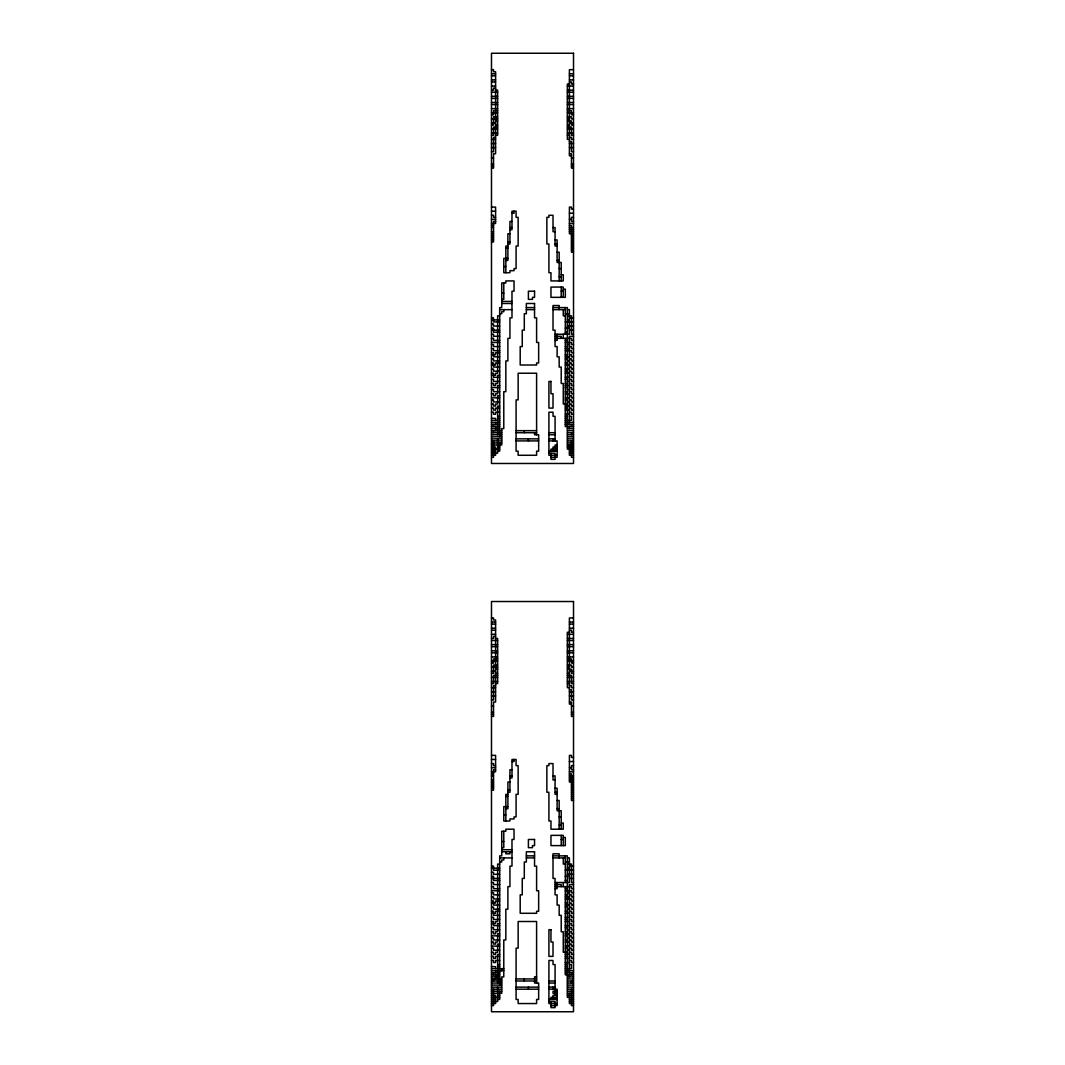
<?xml version="1.0" encoding="UTF-8"?>
<svg xmlns="http://www.w3.org/2000/svg" width="1065" height="1065" viewBox="0 0 1065 1065"><rect width="100%" height="100%" fill="white"/><g stroke="black" fill="none" stroke-linecap="round" stroke-linejoin="round"><path stroke-width="1.5" d="M491.484 69.664L493.534 69.664L493.534 71.714L495.584 71.714L495.584 153.759L493.534 153.759L493.534 168.11L491.484 168.11M573.516 69.664L569.416 69.664L569.416 155.81L571.466 155.81M491.484 73.765L495.584 73.765M569.416 73.765L573.516 73.765M491.484 75.815L495.584 75.815M569.416 75.815L573.516 75.815M491.484 79.915L495.584 79.915M569.416 79.915L573.516 79.915M491.484 81.965L495.584 81.965M569.416 81.965L571.466 81.965L571.466 84.015L573.516 84.015M569.416 84.015L567.365 84.015L567.365 139.395L569.416 139.395M491.484 86.065L495.584 86.065M567.365 86.065L573.516 86.065M495.584 88.115L493.534 88.115L493.534 90.166L491.484 90.166M495.584 90.166L497.635 90.166L497.635 135.295L495.584 135.295M567.365 90.166L573.516 90.166M491.484 92.216L497.635 92.216M567.365 92.216L573.516 92.216M491.484 96.329L497.635 96.329M567.365 96.329L573.516 96.329M491.484 98.379L497.635 98.379M567.365 98.379L573.516 98.379M491.484 102.48L497.635 102.48M567.365 102.48L573.516 102.48M491.484 104.53L497.635 104.53M567.365 104.53L573.516 104.53M491.484 108.63L497.635 108.63M567.365 108.63L573.516 108.63M497.635 110.68L493.534 110.68L493.534 114.78L491.484 114.78M567.365 110.68L571.466 110.68L571.466 114.78L573.516 114.78M491.484 112.73L497.635 112.73M567.365 112.73L573.516 112.73M497.635 116.831L493.534 116.831L493.534 125.044L491.484 125.044M567.365 116.831L571.466 116.831L571.466 118.881L573.516 118.881M491.484 118.881L497.635 118.881M567.365 118.881L569.416 118.881M495.584 120.931L497.635 120.931M567.365 120.931L571.466 120.931L571.466 125.044L573.516 125.044M491.484 122.994L495.584 122.994M569.416 122.994L573.516 122.994M495.584 125.044L497.635 125.044M567.365 125.044L569.416 125.044M497.635 127.094L493.534 127.094L493.534 135.295L491.484 135.295M567.365 127.094L571.466 127.094L571.466 135.295L573.516 135.295M491.484 129.145L497.635 129.145M567.365 129.145L573.516 129.145M491.484 133.245L497.635 133.245M567.365 133.245L573.516 133.245M567.365 135.295L569.416 135.295M495.584 137.345L493.534 137.345L493.534 151.709L491.484 151.709M569.416 137.345L571.466 137.345L571.466 139.395L573.516 139.395M491.484 139.395L495.584 139.395M569.416 141.445L571.466 141.445L571.466 151.709L573.516 151.709M491.484 143.495L495.584 143.495M569.416 143.495L573.516 143.495M491.484 147.596L495.584 147.596M569.416 147.596L573.516 147.596M569.416 153.759L571.466 153.759L571.466 168.11L573.516 168.11M491.484 157.86L493.534 157.86M571.466 157.86L573.516 157.86M491.484 164.01L493.534 164.01M571.466 164.01L573.516 164.01M491.484 166.06L493.534 166.06M571.466 166.06L573.516 166.06M491.484 207.089L495.584 207.089L495.584 223.49L491.484 223.49M573.516 209.139L571.466 209.139L571.466 207.089L569.416 207.089L569.416 233.754L573.516 233.754M491.484 211.189L495.584 211.189M511.985 213.24L514.036 213.24L514.036 211.189M569.416 213.24L573.516 213.24M491.484 215.29L493.534 215.29L493.534 217.34L495.584 217.34M573.516 217.34L571.466 217.34L571.466 221.44L573.516 221.44M491.484 219.39L495.584 219.39M569.416 219.39L571.466 219.39M495.584 221.44L493.534 221.44L493.534 241.955L491.484 241.955M511.985 221.44L509.935 221.44L509.935 244.005L507.885 244.005M569.416 223.49L573.516 223.49M491.484 225.54L493.534 225.54M569.416 225.54L571.466 225.54L571.466 252.205L573.516 252.205M491.484 227.591L493.534 227.591M509.935 227.591L511.985 227.591M553.015 227.591L555.065 227.591L555.065 246.055L557.115 246.055M569.416 227.591L573.516 227.591M509.935 229.641L511.985 229.641L511.985 211.189L516.086 211.189L516.086 217.34L518.136 217.34L518.136 246.055L516.086 246.055L516.086 268.62L514.036 268.62L514.036 270.67L509.935 270.67L509.935 272.72L503.785 272.72L503.785 258.356L507.885 258.356M569.416 229.641L573.516 229.641M491.484 231.691L493.534 231.691M555.065 231.691L553.015 231.691L553.015 215.29L548.914 215.29L548.914 217.34L546.864 217.34L546.864 244.005L548.914 244.005L548.914 272.72L550.964 272.72L550.964 280.92L563.265 280.92L563.265 274.77L561.215 274.77M569.416 231.691L573.516 231.691M491.484 233.754L493.534 233.754M509.935 233.754L507.885 233.754L507.885 260.419L505.835 260.419M491.484 235.804L493.534 235.804M571.466 235.804L573.516 235.804M491.484 237.854L493.534 237.854M571.466 237.854L573.516 237.854M491.484 239.905L493.534 239.905M555.065 239.905L557.115 239.905L557.115 262.469L561.215 262.469L561.215 280.92M571.466 239.905L573.516 239.905M507.885 241.955L509.935 241.955M571.466 241.955L573.516 241.955M555.065 244.005L557.115 244.005M571.466 244.005L573.516 244.005M507.885 246.055L505.835 246.055L505.835 272.72M571.466 246.055L573.516 246.055M505.835 248.105L507.885 248.105M571.466 248.105L573.516 248.105M571.466 250.155L573.516 250.155M557.115 252.205L559.165 252.205L559.165 280.92M557.115 260.419L559.165 260.419M503.785 266.57L505.835 266.57M559.165 268.62L561.215 268.62M559.165 276.82L561.215 276.82M563.265 289.134L565.315 289.134L565.315 297.335L550.964 297.335L550.964 287.071L563.265 287.071L563.265 297.335M561.215 291.184L563.265 291.184M501.735 293.234L503.785 293.234M501.735 299.385L503.785 299.385L503.785 282.971M501.735 301.435L511.985 301.435M501.735 303.485L511.985 303.485M526.35 307.585L534.55 307.585M553.015 307.585L567.365 307.585L567.365 449.111L573.516 449.111M499.685 309.635L511.985 309.635M526.35 309.635L534.55 309.635M553.015 309.635L565.315 309.635M567.365 309.635L569.416 309.635L569.416 334.25L555.065 334.25M499.685 313.736L501.735 313.736L501.735 311.686L503.785 311.686L503.785 309.635M565.315 313.736L569.416 313.736M499.685 315.799L497.635 315.799L497.635 373.229L495.584 373.229L495.584 375.279L491.484 375.279M565.315 315.799L563.265 315.799L563.265 309.635M567.365 315.799L571.466 315.799L571.466 334.25L573.516 334.25M491.484 317.849L493.534 317.849L493.534 321.95L499.685 321.95M569.416 317.849L573.516 317.849M491.484 319.899L499.685 319.899M567.365 319.899L569.416 319.899M565.315 321.95L573.516 321.95M491.484 324L493.534 324L493.534 326.05L499.685 326.05M567.365 326.05L573.516 326.05M491.484 328.1L493.534 328.1L493.534 332.2L499.685 332.2M565.315 328.1L569.416 328.1M491.484 330.15L499.685 330.15M569.416 330.15L573.516 330.15M565.315 332.2L567.365 332.2M491.484 334.25L493.534 334.25L493.534 336.3L499.685 336.3M555.065 336.3L561.215 336.3L561.215 338.351M573.516 336.3L569.416 336.3L569.416 424.496M491.484 338.351L493.534 338.351L493.534 340.401L499.685 340.401M555.065 338.351L571.466 338.351L571.466 340.401L573.516 340.401M555.065 340.401L557.115 340.401L557.115 334.25M565.315 340.401L567.365 340.401M491.484 342.451L499.685 342.451M565.315 342.451L571.466 342.451L571.466 344.514L573.516 344.514M491.484 344.514L493.534 344.514L493.534 346.564L499.685 346.564M567.365 344.514L569.416 344.514M565.315 346.564L567.365 346.564M569.416 346.564L571.466 346.564L571.466 348.614L573.516 348.614M491.484 348.614L493.534 348.614L493.534 350.665L499.685 350.665M565.315 348.614L569.416 348.614M565.315 350.665L571.466 350.665L571.466 352.715L573.516 352.715M491.484 352.715L493.534 352.715L493.534 356.815L499.685 356.815M499.685 352.715L495.584 352.715L495.584 354.765L491.484 354.765M565.315 354.765L567.365 354.765M569.416 354.765L571.466 354.765L571.466 356.815L573.516 356.815M565.315 356.815L569.416 356.815M491.484 358.865L493.534 358.865L493.534 360.915L499.685 360.915M565.315 358.865L567.365 358.865M569.416 358.865L571.466 358.865L571.466 360.915L573.516 360.915M567.365 360.915L569.416 360.915M491.484 362.965L493.534 362.965L493.534 367.066L499.685 367.066M499.685 362.965L495.584 362.965L495.584 365.015L491.484 365.015M565.315 362.965L567.365 362.965M569.416 362.965L571.466 362.965L571.466 365.015L573.516 365.015M565.315 365.015L569.416 365.015M569.416 367.066L571.466 367.066L571.466 369.116L573.516 369.116M491.484 369.116L493.534 369.116L493.534 371.179L499.685 371.179M565.315 369.116L569.416 369.116M565.315 371.179L567.365 371.179M569.416 371.179L571.466 371.179L571.466 373.229L573.516 373.229M491.484 373.229L493.534 373.229L493.534 377.329L499.685 377.329M565.315 373.229L569.416 373.229M499.685 375.279L497.635 375.279L497.635 383.48L495.584 383.48L495.584 385.53L493.534 385.53L493.534 383.48L491.484 383.48M569.416 375.279L571.466 375.279L571.466 377.329L573.516 377.329M565.315 377.329L569.416 377.329M491.484 379.38L493.534 379.38L493.534 381.43L499.685 381.43M565.315 379.38L567.365 379.38M569.416 379.38L571.466 379.38L571.466 381.43L573.516 381.43M567.365 381.43L569.416 381.43M565.315 383.48L567.365 383.48M569.416 383.48L571.466 383.48L571.466 385.53L573.516 385.53M499.685 385.53L497.635 385.53L497.635 393.731L495.584 393.731L495.584 395.781L493.534 395.781L493.534 393.731L491.484 393.731M565.315 385.53L569.416 385.53M491.484 387.58L499.685 387.58M565.315 387.58L567.365 387.58M569.416 387.58L571.466 387.58L571.466 389.63L573.516 389.63M491.484 389.63L493.534 389.63L493.534 391.68L499.685 391.68M567.365 389.63L569.416 389.63M565.315 391.68L567.365 391.68M569.416 391.68L571.466 391.68L571.466 393.731L573.516 393.731M565.315 393.731L569.416 393.731M499.685 395.781L497.635 395.781L497.635 403.994L495.584 403.994L495.584 406.045L493.534 406.045L493.534 403.994L491.484 403.994M569.416 395.781L571.466 395.781L571.466 397.831L573.516 397.831M491.484 397.831L499.685 397.831M565.315 397.831L569.416 397.831M491.484 399.894L493.534 399.894L493.534 401.944L499.685 401.944M565.315 399.894L567.365 399.894M569.416 399.894L571.466 399.894L571.466 401.944L573.516 401.944M567.365 401.944L569.416 401.944M567.365 403.994L563.265 403.994L563.265 383.48L561.215 383.48L561.215 367.066L559.165 367.066L559.165 356.815L557.115 356.815L557.115 346.564L555.065 346.564L555.065 330.15L553.015 330.15L553.015 305.535L559.165 305.535L559.165 309.635M569.416 403.994L571.466 403.994L571.466 406.045L573.516 406.045M499.685 406.045L497.635 406.045L497.635 434.76M565.315 406.045L569.416 406.045M491.484 408.095L493.534 408.095L493.534 410.145L495.584 410.145L495.584 408.095L499.685 408.095M565.315 408.095L567.365 408.095M569.416 408.095L571.466 408.095L571.466 410.145L573.516 410.145M565.315 410.145L569.416 410.145M491.484 412.195L493.534 412.195L493.534 414.245L495.584 414.245L495.584 412.195L499.685 412.195M569.416 412.195L571.466 412.195L571.466 414.245L573.516 414.245M565.315 414.245L569.416 414.245M497.635 416.295L499.685 416.295M565.315 416.295L567.365 416.295M569.416 416.295L571.466 416.295L571.466 420.395L565.315 420.395M491.484 418.345L495.584 418.345L495.584 420.395M497.635 418.345L499.685 418.345M565.315 418.345L567.365 418.345M491.484 420.395L499.685 420.395M491.484 422.446L499.685 422.446M565.315 422.446L573.516 422.446M491.484 424.496L499.685 424.496M565.315 424.496L573.516 424.496M491.484 426.559L499.685 426.559M573.516 426.559L565.315 426.559L565.315 338.351M491.484 428.609L499.685 428.609M567.365 428.609L573.516 428.609M491.484 430.659L501.735 430.659M516.086 430.659L536.6 430.659M567.365 430.659L573.516 430.659M491.484 432.71L501.735 432.71M516.086 432.71L536.6 432.71M548.914 432.71L555.065 432.71M567.365 432.71L573.516 432.71M491.484 434.76L501.735 434.76M548.914 434.76L555.065 434.76M567.365 434.76L573.516 434.76M491.484 436.81L501.735 436.81M567.365 436.81L573.516 436.81M491.484 438.86L501.735 438.86M516.086 438.86L538.65 438.86M548.914 438.86L555.065 438.86M567.365 438.86L573.516 438.86M491.484 440.91L501.735 440.91M516.086 440.91L538.65 440.91M548.914 440.91L557.115 440.91L557.115 457.324L550.964 457.324M567.365 440.91L573.516 440.91M491.484 442.96L501.735 442.96M567.365 442.96L573.516 442.96M491.484 445.01L501.735 445.01L501.735 428.609L503.785 428.609L503.785 391.68L505.835 391.68L505.835 360.915L507.885 360.915L507.885 338.351L509.935 338.351L509.935 317.849L511.985 317.849L511.985 291.184L514.036 291.184L514.036 280.92L505.835 280.92L505.835 282.971L501.735 282.971L501.735 307.585L499.685 307.585L499.685 436.81M557.115 445.01L555.065 445.01L555.065 447.06M567.365 445.01L573.516 445.01M491.484 447.06L495.584 447.06L495.584 455.274L491.484 455.274M497.635 447.06L499.685 447.06M557.115 447.06L553.015 447.06L553.015 451.161M567.365 447.06L573.516 447.06M491.484 449.111L499.685 449.111M557.115 449.111L550.964 449.111L550.964 451.161M491.484 451.161L495.584 451.161M497.635 451.161L499.685 451.161L499.685 442.96M548.914 451.161L557.115 451.161M569.416 451.161L573.516 451.161M491.484 453.211L497.635 453.211L497.635 438.86M548.914 453.211L555.065 453.211L555.065 459.374L550.964 459.374L550.964 453.211M569.416 453.211L573.516 453.211M557.115 455.274L548.914 455.274L548.914 412.195L553.015 412.195L553.015 416.295L555.065 416.295L555.065 440.91M573.516 455.274L569.416 455.274L569.416 445.01M491.484 457.324L493.534 457.324L493.534 440.91M573.516 457.324L571.466 457.324L571.466 440.91M491.484 617.94L493.534 617.94L493.534 619.99L495.584 619.99L495.584 702.035L493.534 702.035L493.534 716.386L491.484 716.386M573.516 617.94L569.416 617.94L569.416 704.085L571.466 704.085M491.484 622.04L495.584 622.04M569.416 622.04L573.516 622.04M491.484 624.09L495.584 624.09M569.416 624.09L573.516 624.09M491.484 628.19L495.584 628.19M569.416 628.19L573.516 628.19M491.484 630.24L495.584 630.24M569.416 630.24L571.466 630.24L571.466 632.29L573.516 632.29M569.416 632.29L567.365 632.29L567.365 687.67L569.416 687.67M491.484 634.341L495.584 634.341M567.365 634.341L573.516 634.341M495.584 636.391L493.534 636.391L493.534 638.441L491.484 638.441M495.584 638.441L497.635 638.441L497.635 683.57L495.584 683.57M567.365 638.441L573.516 638.441M491.484 640.504L497.635 640.504M567.365 640.504L573.516 640.504M491.484 644.605L497.635 644.605M567.365 644.605L573.516 644.605M491.484 646.655L497.635 646.655M567.365 646.655L573.516 646.655M491.484 650.755L497.635 650.755M567.365 650.755L573.516 650.755M491.484 652.805L497.635 652.805M567.365 652.805L573.516 652.805M491.484 656.905L497.635 656.905M567.365 656.905L573.516 656.905M497.635 658.955L493.534 658.955L493.534 663.056L491.484 663.056M567.365 658.955L571.466 658.955L571.466 663.056L573.516 663.056M491.484 661.006L497.635 661.006M567.365 661.006L573.516 661.006M497.635 665.106L493.534 665.106L493.534 673.32L491.484 673.32M567.365 665.106L571.466 665.106L571.466 667.169L573.516 667.169M491.484 667.169L497.635 667.169M567.365 667.169L569.416 667.169M495.584 669.219L497.635 669.219M567.365 669.219L571.466 669.219L571.466 673.32L573.516 673.32M491.484 671.269L495.584 671.269M569.416 671.269L573.516 671.269M495.584 673.32L497.635 673.32M567.365 673.32L569.416 673.32M497.635 675.37L493.534 675.37L493.534 683.57L491.484 683.57M567.365 675.37L571.466 675.37L571.466 683.57L573.516 683.57M491.484 677.42L497.635 677.42M567.365 677.42L573.516 677.42M491.484 681.52L497.635 681.52M567.365 681.52L573.516 681.52M567.365 683.57L569.416 683.57M495.584 685.62L493.534 685.62L493.534 699.985L491.484 699.985M569.416 685.62L571.466 685.62L571.466 687.67L573.516 687.67M491.484 687.67L495.584 687.67M569.416 689.721L571.466 689.721L571.466 699.985L573.516 699.985M491.484 691.771L495.584 691.771M569.416 691.771L573.516 691.771M491.484 695.884L495.584 695.884M569.416 695.884L573.516 695.884M569.416 702.035L571.466 702.035L571.466 716.386L573.516 716.386M491.484 706.135L493.534 706.135M571.466 706.135L573.516 706.135M491.484 712.285L493.534 712.285M571.466 712.285L573.516 712.285M491.484 714.335L493.534 714.335M571.466 714.335L573.516 714.335M491.484 755.365L495.584 755.365L495.584 771.766L491.484 771.766M573.516 757.415L571.466 757.415L571.466 755.365L569.416 755.365L569.416 782.03L573.516 782.03M491.484 759.465L495.584 759.465M511.985 761.515L514.036 761.515L514.036 759.465M569.416 761.515L573.516 761.515M491.484 763.565L493.534 763.565L493.534 765.615L495.584 765.615M573.516 765.615L571.466 765.615L571.466 769.715L573.516 769.715M491.484 767.665L495.584 767.665M569.416 767.665L571.466 767.665M495.584 769.715L493.534 769.715L493.534 790.23L491.484 790.23M511.985 769.715L509.935 769.715L509.935 792.28L507.885 792.28M569.416 771.766L573.516 771.766M491.484 773.816L493.534 773.816M569.416 773.816L571.466 773.816L571.466 800.481L573.516 800.481M491.484 775.866L493.534 775.866M509.935 775.866L511.985 775.866M553.015 775.866L555.065 775.866L555.065 794.33L557.115 794.33M569.416 775.866L573.516 775.866M509.935 777.929L511.985 777.929L511.985 759.465L516.086 759.465L516.086 765.615L518.136 765.615L518.136 794.33L516.086 794.33L516.086 816.895L514.036 816.895L514.036 818.945L509.935 818.945L509.935 820.995L503.785 820.995L503.785 806.644L507.885 806.644M569.416 777.929L573.516 777.929M491.484 779.979L493.534 779.979M555.065 779.979L553.015 779.979L553.015 763.565L548.914 763.565L548.914 765.615L546.864 765.615L546.864 792.28L548.914 792.28L548.914 820.995L550.964 820.995L550.964 829.196L563.265 829.196L563.265 823.045L561.215 823.045M569.416 779.979L573.516 779.979M491.484 782.03L493.534 782.03M509.935 782.03L507.885 782.03L507.885 808.694L505.835 808.694M491.484 784.08L493.534 784.08M571.466 784.08L573.516 784.08M491.484 786.13L493.534 786.13M571.466 786.13L573.516 786.13M491.484 788.18L493.534 788.18M555.065 788.18L557.115 788.18L557.115 810.745L561.215 810.745L561.215 829.196M571.466 788.18L573.516 788.18M507.885 790.23L509.935 790.23M571.466 790.23L573.516 790.23M555.065 792.28L557.115 792.28M571.466 792.28L573.516 792.28M507.885 794.33L505.835 794.33L505.835 820.995M571.466 794.33L573.516 794.33M505.835 796.38L507.885 796.38M571.466 796.38L573.516 796.38M571.466 798.431L573.516 798.431M557.115 800.481L559.165 800.481L559.165 829.196M557.115 808.694L559.165 808.694M503.785 814.845L505.835 814.845M559.165 816.895L561.215 816.895M559.165 825.095L561.215 825.095M563.265 837.409L565.315 837.409L565.315 845.61L550.964 845.61L550.964 835.359L563.265 835.359L563.265 845.61M561.215 839.46L563.265 839.46M501.735 841.51L503.785 841.51M501.735 847.66L503.785 847.66L503.785 831.246M501.735 849.71L511.985 849.71M501.735 851.76L511.985 851.76M526.35 855.861L534.55 855.861M553.015 855.861L567.365 855.861L567.365 997.386L573.516 997.386M499.685 857.911L511.985 857.911M526.35 857.911L534.55 857.911M553.015 857.911L565.315 857.911M567.365 857.911L569.416 857.911L569.416 882.526L555.065 882.526M499.685 862.024L501.735 862.024L501.735 859.961L503.785 859.961L503.785 857.911M565.315 862.024L569.416 862.024M499.685 864.074L497.635 864.074L497.635 921.505L495.584 921.505L495.584 923.555L491.484 923.555M565.315 864.074L563.265 864.074L563.265 857.911M567.365 864.074L571.466 864.074L571.466 882.526L573.516 882.526M491.484 866.125L493.534 866.125L493.534 870.225L499.685 870.225M569.416 866.125L573.516 866.125M491.484 868.175L499.685 868.175M567.365 868.175L569.416 868.175M565.315 870.225L573.516 870.225M491.484 872.275L493.534 872.275L493.534 874.325L499.685 874.325M567.365 874.325L573.516 874.325M491.484 876.375L493.534 876.375L493.534 880.475L499.685 880.475M565.315 876.375L569.416 876.375M491.484 878.425L499.685 878.425M569.416 878.425L573.516 878.425M565.315 880.475L567.365 880.475M491.484 882.526L493.534 882.526L493.534 884.576L499.685 884.576M555.065 884.576L561.215 884.576L561.215 886.626M573.516 884.576L569.416 884.576L569.416 972.784M491.484 886.626L493.534 886.626L493.534 888.689L499.685 888.689M555.065 886.626L571.466 886.626L571.466 888.689L573.516 888.689M555.065 888.689L557.115 888.689L557.115 882.526M565.315 888.689L567.365 888.689M491.484 890.739L499.685 890.739M565.315 890.739L571.466 890.739L571.466 892.789L573.516 892.789M491.484 892.789L493.534 892.789L493.534 894.84L499.685 894.84M567.365 892.789L569.416 892.789M565.315 894.84L567.365 894.84M569.416 894.84L571.466 894.84L571.466 896.89L573.516 896.89M491.484 896.89L493.534 896.89L493.534 898.94L499.685 898.94M565.315 896.89L569.416 896.89M565.315 898.94L571.466 898.94L571.466 900.99L573.516 900.99M491.484 900.99L493.534 900.99L493.534 905.09L499.685 905.09M499.685 900.99L495.584 900.99L495.584 903.04L491.484 903.04M565.315 903.04L567.365 903.04M569.416 903.04L571.466 903.04L571.466 905.09L573.516 905.09M565.315 905.09L569.416 905.09M491.484 907.14L493.534 907.14L493.534 909.191L499.685 909.191M565.315 907.14L567.365 907.14M569.416 907.14L571.466 907.14L571.466 909.191L573.516 909.191M567.365 909.191L569.416 909.191M491.484 911.241L493.534 911.241L493.534 915.354L499.685 915.354M499.685 911.241L495.584 911.241L495.584 913.291L491.484 913.291M565.315 911.241L567.365 911.241M569.416 911.241L571.466 911.241L571.466 913.291L573.516 913.291M565.315 913.291L569.416 913.291M569.416 915.354L571.466 915.354L571.466 917.404L573.516 917.404M491.484 917.404L493.534 917.404L493.534 919.454L499.685 919.454M565.315 917.404L569.416 917.404M565.315 919.454L567.365 919.454M569.416 919.454L571.466 919.454L571.466 921.505L573.516 921.505M491.484 921.505L493.534 921.505L493.534 925.605L499.685 925.605M565.315 921.505L569.416 921.505M499.685 923.555L497.635 923.555L497.635 931.755L495.584 931.755L495.584 933.805L493.534 933.805L493.534 931.755L491.484 931.755M569.416 923.555L571.466 923.555L571.466 925.605L573.516 925.605M565.315 925.605L569.416 925.605M491.484 927.655L493.534 927.655L493.534 929.705L499.685 929.705M565.315 927.655L567.365 927.655M569.416 927.655L571.466 927.655L571.466 929.705L573.516 929.705M567.365 929.705L569.416 929.705M565.315 931.755L567.365 931.755M569.416 931.755L571.466 931.755L571.466 933.805L573.516 933.805M499.685 933.805L497.635 933.805L497.635 942.006L495.584 942.006L495.584 944.069L493.534 944.069L493.534 942.006L491.484 942.006M565.315 933.805L569.416 933.805M491.484 935.855L499.685 935.855M565.315 935.855L567.365 935.855M569.416 935.855L571.466 935.855L571.466 937.906L573.516 937.906M491.484 937.906L493.534 937.906L493.534 939.956L499.685 939.956M567.365 937.906L569.416 937.906M565.315 939.956L567.365 939.956M569.416 939.956L571.466 939.956L571.466 942.006L573.516 942.006M565.315 942.006L569.416 942.006M499.685 944.069L497.635 944.069L497.635 952.27L495.584 952.27L495.584 954.32L493.534 954.32L493.534 952.27L491.484 952.27M569.416 944.069L571.466 944.069L571.466 946.119L573.516 946.119M491.484 946.119L499.685 946.119M565.315 946.119L569.416 946.119M491.484 948.17L493.534 948.17L493.534 950.22L499.685 950.22M565.315 948.17L567.365 948.17M569.416 948.17L571.466 948.17L571.466 950.22L573.516 950.22M567.365 950.22L569.416 950.22M567.365 952.27L563.265 952.27L563.265 931.755L561.215 931.755L561.215 915.354L559.165 915.354L559.165 905.09L557.115 905.09L557.115 894.84L555.065 894.84L555.065 878.425L553.015 878.425L553.015 853.811L559.165 853.811L559.165 857.911M569.416 952.27L571.466 952.27L571.466 954.32L573.516 954.32M499.685 954.32L497.635 954.32L497.635 983.035M565.315 954.32L569.416 954.32M491.484 956.37L493.534 956.37L493.534 958.42L495.584 958.42L495.584 956.37L499.685 956.37M565.315 956.37L567.365 956.37M569.416 956.37L571.466 956.37L571.466 958.42L573.516 958.42M565.315 958.42L569.416 958.42M491.484 960.47L493.534 960.47L493.534 962.52L495.584 962.52L495.584 960.47L499.685 960.47M569.416 960.47L571.466 960.47L571.466 962.52L573.516 962.52M565.315 962.52L569.416 962.52M497.635 964.57L499.685 964.57M565.315 964.57L567.365 964.57M569.416 964.57L571.466 964.57L571.466 968.671L565.315 968.671M491.484 966.621L495.584 966.621L495.584 968.671M497.635 966.621L499.685 966.621M565.315 966.621L567.365 966.621M491.484 968.671L503.785 968.671M491.484 970.734L503.785 970.734M565.315 970.734L573.516 970.734M491.484 972.784L499.685 972.784M565.315 972.784L573.516 972.784M491.484 974.834L499.685 974.834M573.516 974.834L565.315 974.834L565.315 886.626M491.484 976.885L499.685 976.885M536.6 976.885L534.55 976.885L534.55 978.935M567.365 976.885L573.516 976.885M491.484 978.935L501.735 978.935M516.086 978.935L536.6 978.935M567.365 978.935L573.516 978.935M491.484 980.985L501.735 980.985M516.086 980.985L536.6 980.985M548.914 980.985L555.065 980.985M567.365 980.985L573.516 980.985M491.484 983.035L501.735 983.035M548.914 983.035L555.065 983.035M567.365 983.035L573.516 983.035M491.484 985.085L501.735 985.085M567.365 985.085L573.516 985.085M491.484 987.135L501.735 987.135M516.086 987.135L538.65 987.135M548.914 987.135L555.065 987.135M567.365 987.135L573.516 987.135M491.484 989.185L501.735 989.185M516.086 989.185L538.65 989.185M548.914 989.185L557.115 989.185L557.115 1005.6L550.964 1005.6M567.365 989.185L573.516 989.185M491.484 991.235L501.735 991.235M557.115 991.235L553.015 991.235L553.015 993.286L557.115 993.286M567.365 991.235L573.516 991.235M491.484 993.286L501.735 993.286L501.735 976.885L503.785 976.885L503.785 939.956L505.835 939.956L505.835 909.191L507.885 909.191L507.885 886.626L509.935 886.626L509.935 866.125L511.985 866.125L511.985 839.46L514.036 839.46L514.036 829.196L505.835 829.196L505.835 831.246L501.735 831.246L501.735 855.861L499.685 855.861L499.685 985.085M567.365 993.286L573.516 993.286M491.484 995.336L495.584 995.336L495.584 1003.55L491.484 1003.55M497.635 995.336L499.685 995.336M557.115 995.336L553.015 995.336L553.015 999.449M567.365 995.336L573.516 995.336M491.484 997.386L499.685 997.386M557.115 997.386L550.964 997.386L550.964 999.449M491.484 999.449L495.584 999.449M497.635 999.449L499.685 999.449L499.685 991.235M548.914 999.449L557.115 999.449M569.416 999.449L573.516 999.449M491.484 1001.499L497.635 1001.499L497.635 987.135M548.914 1001.499L555.065 1001.499L555.065 1007.65L550.964 1007.65L550.964 1001.499M569.416 1001.499L573.516 1001.499M557.115 1003.55L548.914 1003.55L548.914 960.47L553.015 960.47L553.015 964.57L555.065 964.57L555.065 995.336M573.516 1003.55L569.416 1003.55L569.416 993.286M491.484 1005.6L493.534 1005.6L493.534 989.185M573.516 1005.6L571.466 1005.6L571.466 989.185M571.466 424.496L571.466 426.559M571.466 432.71L571.466 434.76M571.466 972.784L571.466 974.834M571.466 980.985L571.466 983.035M569.416 426.559L569.416 428.609M569.416 974.834L569.416 976.885M565.315 307.585L565.315 334.25M565.315 855.861L565.315 882.526M563.265 334.25L563.265 338.351M563.265 882.526L563.265 886.626M561.215 287.071L561.215 297.335M561.215 835.359L561.215 845.61M555.065 449.111L555.065 451.161M555.065 997.386L555.065 999.449M553.015 438.86L553.015 440.91M553.015 987.135L553.015 989.185M536.6 434.76L536.6 373.229L518.136 373.229L518.136 399.894L516.086 399.894L516.086 451.161L518.136 451.161L518.136 455.274L536.6 455.274L536.6 451.161L538.65 451.161L538.65 434.76L534.55 434.76L534.55 432.71M536.6 983.035L536.6 921.505L518.136 921.505L518.136 948.17L516.086 948.17L516.086 999.449L518.136 999.449L518.136 1003.55L536.6 1003.55L536.6 999.449L538.65 999.449L538.65 983.035L534.55 983.035L534.55 980.985M528.4 438.86L528.4 440.91M528.4 987.135L528.4 989.185M524.299 430.659L524.299 432.71M524.299 978.935L524.299 980.985M509.935 851.76L509.935 853.811L505.835 853.811L505.835 851.76M501.735 968.671L501.735 970.734M495.584 422.446L495.584 424.496M495.584 426.559L495.584 430.659M495.584 970.734L495.584 972.784M495.584 974.834L495.584 978.935M493.534 424.496L493.534 426.559M493.534 430.659L493.534 432.71M493.534 972.784L493.534 974.834M493.534 978.935L493.534 980.985M573.516 53.25L491.484 53.25L491.484 463.475L573.516 463.475L573.516 53.25M534.55 291.184L528.4 291.184L528.4 299.385L532.5 299.385L532.5 297.335L534.55 297.335L534.55 291.184M534.55 303.485L526.35 303.485L526.35 313.736L524.299 313.736L524.299 330.15L522.249 330.15L522.249 346.564L520.199 346.564L520.199 365.015L536.6 365.015L536.6 362.965L538.65 362.965L538.65 342.451L536.6 342.451L536.6 317.849L534.55 317.849L534.55 303.485M550.964 381.43L548.914 381.43L548.914 408.095L553.015 408.095L553.015 393.731L550.964 393.731L550.964 381.43M573.516 601.525L491.484 601.525L491.484 1011.75L573.516 1011.75L573.516 601.525M534.55 839.46L528.4 839.46L528.4 847.66L532.5 847.66L532.5 845.61L534.55 845.61L534.55 839.46M534.55 851.76L526.35 851.76L526.35 862.024L524.299 862.024L524.299 878.425L522.249 878.425L522.249 894.84L520.199 894.84L520.199 913.291L536.6 913.291L536.6 911.241L538.65 911.241L538.65 890.739L536.6 890.739L536.6 866.125L534.55 866.125L534.55 851.76M550.964 929.705L548.914 929.705L548.914 956.37L553.015 956.37L553.015 942.006L550.964 942.006L550.964 929.705"/></g></svg>
